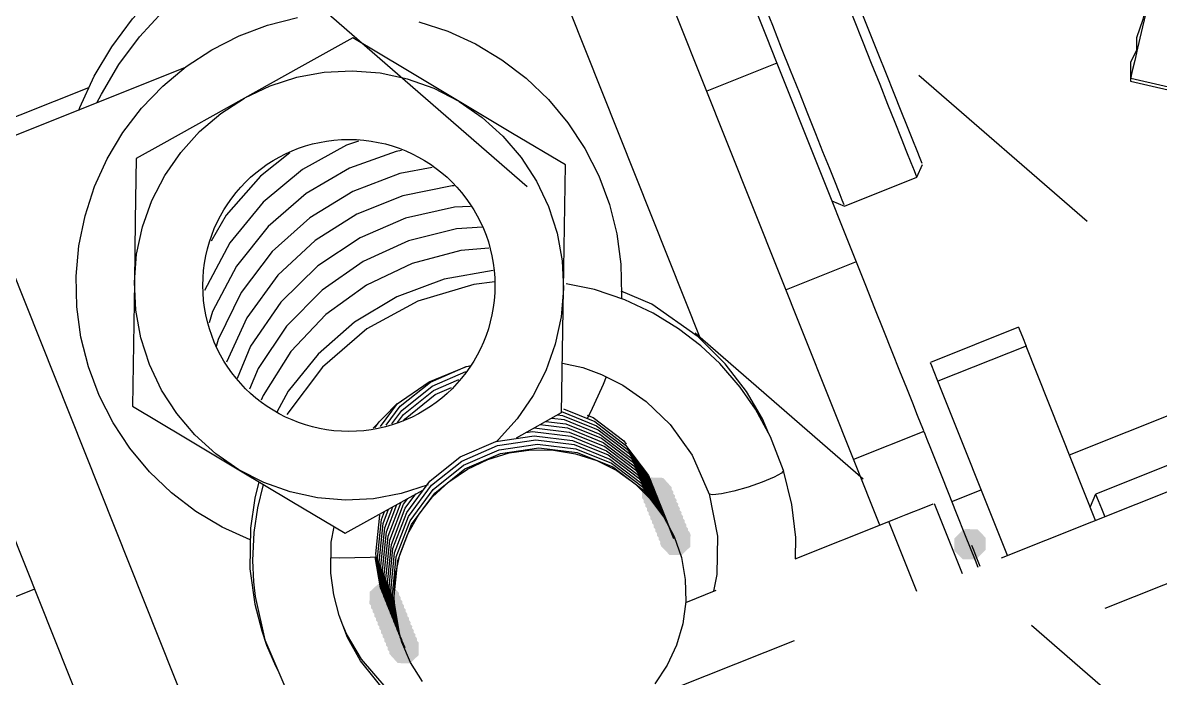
# Model space of a CAD drawing. Extents: x 3 to 592, y 5 to 207.
# Drawn here: x 101.46 to 107.94, y 55.37 to 59.11 of the extents above; entities that cross this region are included whole.
import ezdxf

# ---------------------------------------------------------------- set-up
doc = ezdxf.new("R2010")
doc.units = 0
doc.layers.get('0').update_dxf_attribs({"linetype": 'CONTINUOUS'})

msp = doc.modelspace()

# ---------------------------------------------------------------- hatches: boundary and pattern name
h = msp.add_hatch(color=7)
h.dxf.hatch_style = 2
h.paths.add_polyline_path([(105.157998, 56.45818), (105.155563, 56.389414), (105.105354, 56.342363), (105.036588, 56.344798), (104.989537, 56.395007), (104.990913, 56.466596), (105.041123, 56.513647), (105.109889, 56.511212)])
h = msp.add_hatch(color=7)
h.dxf.hatch_style = 2
h.paths.add_polyline_path([(105.157998, 56.45818), (105.155563, 56.389414), (105.105354, 56.342363), (105.036588, 56.344798), (104.989537, 56.395007), (104.990913, 56.466596), (105.041123, 56.513647), (105.109889, 56.511212)])
h = msp.add_hatch(color=7)
h.dxf.hatch_style = 2
h.paths.add_polyline_path([(105.167453, 56.434509), (105.165018, 56.365743), (105.114808, 56.318692), (105.046042, 56.321127), (104.998991, 56.371336), (105.000368, 56.442925), (105.050577, 56.489975), (105.119344, 56.487541)])
h = msp.add_hatch(color=7)
h.dxf.hatch_style = 2
h.paths.add_polyline_path([(105.167453, 56.434509), (105.165018, 56.365743), (105.114808, 56.318692), (105.046042, 56.321127), (104.998991, 56.371336), (105.000368, 56.442925), (105.050577, 56.489975), (105.119344, 56.487541)])
h = msp.add_hatch(color=7)
h.dxf.hatch_style = 2
h.paths.add_polyline_path([(105.176907, 56.410802), (105.174472, 56.342036), (105.124263, 56.294985), (105.055496, 56.29742), (105.008446, 56.347629), (105.009822, 56.419218), (105.060032, 56.466269), (105.128798, 56.463834)])
h = msp.add_hatch(color=7)
h.dxf.hatch_style = 2
h.paths.add_polyline_path([(105.176907, 56.410802), (105.174472, 56.342036), (105.124263, 56.294985), (105.055496, 56.29742), (105.008446, 56.347629), (105.009822, 56.419218), (105.060032, 56.466269), (105.128798, 56.463834)])
h = msp.add_hatch(color=7)
h.dxf.hatch_style = 2
h.paths.add_polyline_path([(105.186326, 56.387096), (105.183891, 56.318329), (105.133682, 56.271279), (105.064916, 56.273713), (105.017865, 56.323923), (105.019241, 56.395511), (105.069451, 56.442562), (105.138217, 56.440127)])
h = msp.add_hatch(color=7)
h.dxf.hatch_style = 2
h.paths.add_polyline_path([(105.186326, 56.387096), (105.183891, 56.318329), (105.133682, 56.271279), (105.064916, 56.273713), (105.017865, 56.323923), (105.019241, 56.395511), (105.069451, 56.442562), (105.138217, 56.440127)])
h = msp.add_hatch(color=7)
h.dxf.hatch_style = 2
h.paths.add_polyline_path([(105.195781, 56.363389), (105.193346, 56.294623), (105.143136, 56.247572), (105.07437, 56.250007), (105.027319, 56.300216), (105.028696, 56.371805), (105.078905, 56.418855), (105.147672, 56.416421)])
h = msp.add_hatch(color=7)
h.dxf.hatch_style = 2
h.paths.add_polyline_path([(105.195781, 56.363389), (105.193346, 56.294623), (105.143136, 56.247572), (105.07437, 56.250007), (105.027319, 56.300216), (105.028696, 56.371805), (105.078905, 56.418855), (105.147672, 56.416421)])
h = msp.add_hatch(color=7)
h.dxf.hatch_style = 2
h.paths.add_polyline_path([(105.205235, 56.339682), (105.2028, 56.270916), (105.152591, 56.223865), (105.083825, 56.2263), (105.036774, 56.276509), (105.03815, 56.348098), (105.08836, 56.395149), (105.157126, 56.392714)])
h = msp.add_hatch(color=7)
h.dxf.hatch_style = 2
h.paths.add_polyline_path([(105.205235, 56.339682), (105.2028, 56.270916), (105.152591, 56.223865), (105.083825, 56.2263), (105.036774, 56.276509), (105.03815, 56.348098), (105.08836, 56.395149), (105.157126, 56.392714)])
h = msp.add_hatch(color=7)
h.dxf.hatch_style = 2
h.paths.add_polyline_path([(105.21469, 56.316011), (105.212255, 56.247245), (105.162045, 56.200194), (105.093279, 56.202629), (105.046228, 56.252838), (105.047605, 56.324427), (105.097814, 56.371477), (105.16658, 56.369042)])
h = msp.add_hatch(color=7)
h.dxf.hatch_style = 2
h.paths.add_polyline_path([(105.21469, 56.316011), (105.212255, 56.247245), (105.162045, 56.200194), (105.093279, 56.202629), (105.046228, 56.252838), (105.047605, 56.324427), (105.097814, 56.371477), (105.16658, 56.369042)])
h = msp.add_hatch(color=7)
h.dxf.hatch_style = 2
h.paths.add_polyline_path([(105.224144, 56.292304), (105.221709, 56.223538), (105.1715, 56.176487), (105.102733, 56.178922), (105.055683, 56.229131), (105.057059, 56.30072), (105.107269, 56.347771), (105.176035, 56.345336)])
h = msp.add_hatch(color=7)
h.dxf.hatch_style = 2
h.paths.add_polyline_path([(105.224144, 56.292304), (105.221709, 56.223538), (105.1715, 56.176487), (105.102733, 56.178922), (105.055683, 56.229131), (105.057059, 56.30072), (105.107269, 56.347771), (105.176035, 56.345336)])
h = msp.add_hatch(color=7)
h.dxf.hatch_style = 2
h.paths.add_polyline_path([(105.233563, 56.268598), (105.231128, 56.199831), (105.180919, 56.15278), (105.112153, 56.155215), (105.065102, 56.205425), (105.066478, 56.277013), (105.116688, 56.324064), (105.185454, 56.321629)])
h = msp.add_hatch(color=7)
h.dxf.hatch_style = 2
h.paths.add_polyline_path([(105.233563, 56.268598), (105.231128, 56.199831), (105.180919, 56.15278), (105.112153, 56.155215), (105.065102, 56.205425), (105.066478, 56.277013), (105.116688, 56.324064), (105.185454, 56.321629)])
h = msp.add_hatch(color=7)
h.dxf.hatch_style = 2
h.paths.add_polyline_path([(105.243018, 56.244891), (105.240583, 56.176125), (105.190373, 56.129074), (105.121607, 56.131509), (105.074556, 56.181718), (105.075933, 56.253307), (105.126142, 56.300357), (105.194909, 56.297922)])
h = msp.add_hatch(color=7)
h.dxf.hatch_style = 2
h.paths.add_polyline_path([(105.243018, 56.244891), (105.240583, 56.176125), (105.190373, 56.129074), (105.121607, 56.131509), (105.074556, 56.181718), (105.075933, 56.253307), (105.126142, 56.300357), (105.194909, 56.297922)])
h = msp.add_hatch(color=7)
h.dxf.hatch_style = 2
h.paths.add_polyline_path([(105.252472, 56.221184), (105.250037, 56.152418), (105.199828, 56.105367), (105.131061, 56.107802), (105.084011, 56.158011), (105.085387, 56.2296), (105.135597, 56.276651), (105.204363, 56.274216)])
h = msp.add_hatch(color=7)
h.dxf.hatch_style = 2
h.paths.add_polyline_path([(105.252472, 56.221184), (105.250037, 56.152418), (105.199828, 56.105367), (105.131061, 56.107802), (105.084011, 56.158011), (105.085387, 56.2296), (105.135597, 56.276651), (105.204363, 56.274216)])
h = msp.add_hatch(color=7)
h.dxf.hatch_style = 2
h.paths.add_polyline_path([(105.266085, 56.187024), (105.264565, 56.118231), (105.214986, 56.070517), (105.146193, 56.072037), (105.098479, 56.121616), (105.092834, 56.13608), (105.094355, 56.204873), (105.143934, 56.252587), (105.212727, 56.251067), (105.260441, 56.201488)])
h = msp.add_hatch(color=7)
h.dxf.hatch_style = 2
h.paths.add_polyline_path([(105.266085, 56.187024), (105.264565, 56.118231), (105.214986, 56.070517), (105.146193, 56.072037), (105.098479, 56.121616), (105.092834, 56.13608), (105.094355, 56.204873), (105.143934, 56.252587), (105.212727, 56.251067), (105.260441, 56.201488)])
h = msp.add_hatch(color=7)
h.dxf.hatch_style = 2
h.paths.add_polyline_path([(106.831975, 56.219026), (106.900782, 56.218406), (106.949141, 56.169456), (106.948521, 56.100649), (106.899571, 56.05229), (106.886518, 56.046998), (106.817711, 56.047618), (106.769352, 56.096569), (106.769972, 56.165375), (106.818922, 56.213734)])
h = msp.add_hatch(color=7)
h.dxf.hatch_style = 2
h.paths.add_polyline_path([(106.831975, 56.219026), (106.900782, 56.218406), (106.949141, 56.169456), (106.948521, 56.100649), (106.899571, 56.05229), (106.886518, 56.046998), (106.817711, 56.047618), (106.769352, 56.096569), (106.769972, 56.165375), (106.818922, 56.213734)])
h = msp.add_hatch(color=7)
h.dxf.hatch_style = 2
h.paths.add_polyline_path([(103.43541, 55.792851), (103.437844, 55.861617), (103.488054, 55.908668), (103.55682, 55.906233), (103.603871, 55.856024), (103.602494, 55.784435), (103.552285, 55.737385), (103.483519, 55.739819)])
h = msp.add_hatch(color=7)
h.dxf.hatch_style = 2
h.paths.add_polyline_path([(103.43541, 55.792851), (103.437844, 55.861617), (103.488054, 55.908668), (103.55682, 55.906233), (103.603871, 55.856024), (103.602494, 55.784435), (103.552285, 55.737385), (103.483519, 55.739819)])
h = msp.add_hatch(color=7)
h.dxf.hatch_style = 2
h.paths.add_polyline_path([(103.444829, 55.769144), (103.447264, 55.837911), (103.497473, 55.884961), (103.566239, 55.882527), (103.61329, 55.832317), (103.611914, 55.760729), (103.561704, 55.713678), (103.492938, 55.716113)])
h = msp.add_hatch(color=7)
h.dxf.hatch_style = 2
h.paths.add_polyline_path([(103.444829, 55.769144), (103.447264, 55.837911), (103.497473, 55.884961), (103.566239, 55.882527), (103.61329, 55.832317), (103.611914, 55.760729), (103.561704, 55.713678), (103.492938, 55.716113)])
h = msp.add_hatch(color=7)
h.dxf.hatch_style = 2
h.paths.add_polyline_path([(103.454283, 55.745438), (103.456718, 55.814204), (103.506927, 55.861255), (103.575694, 55.85882), (103.622745, 55.808611), (103.621368, 55.737022), (103.571159, 55.689971), (103.502392, 55.692406)])
h = msp.add_hatch(color=7)
h.dxf.hatch_style = 2
h.paths.add_polyline_path([(103.454283, 55.745438), (103.456718, 55.814204), (103.506927, 55.861255), (103.575694, 55.85882), (103.622745, 55.808611), (103.621368, 55.737022), (103.571159, 55.689971), (103.502392, 55.692406)])
h = msp.add_hatch(color=7)
h.dxf.hatch_style = 2
h.paths.add_polyline_path([(103.463738, 55.721731), (103.466173, 55.790497), (103.516382, 55.837548), (103.585148, 55.835113), (103.632199, 55.784904), (103.630822, 55.713315), (103.580613, 55.666265), (103.511847, 55.668699)])
h = msp.add_hatch(color=7)
h.dxf.hatch_style = 2
h.paths.add_polyline_path([(103.463738, 55.721731), (103.466173, 55.790497), (103.516382, 55.837548), (103.585148, 55.835113), (103.632199, 55.784904), (103.630822, 55.713315), (103.580613, 55.666265), (103.511847, 55.668699)])
h = msp.add_hatch(color=7)
h.dxf.hatch_style = 2
h.paths.add_polyline_path([(103.473157, 55.69806), (103.475592, 55.766826), (103.525801, 55.813877), (103.594567, 55.811442), (103.641618, 55.761233), (103.640242, 55.689644), (103.590032, 55.642593), (103.521266, 55.645028)])
h = msp.add_hatch(color=7)
h.dxf.hatch_style = 2
h.paths.add_polyline_path([(103.473157, 55.69806), (103.475592, 55.766826), (103.525801, 55.813877), (103.594567, 55.811442), (103.641618, 55.761233), (103.640242, 55.689644), (103.590032, 55.642593), (103.521266, 55.645028)])
h = msp.add_hatch(color=7)
h.dxf.hatch_style = 2
h.paths.add_polyline_path([(103.482611, 55.674353), (103.485046, 55.743119), (103.535255, 55.79017), (103.604022, 55.787735), (103.651073, 55.737526), (103.649696, 55.665937), (103.599487, 55.618887), (103.53072, 55.621321)])
h = msp.add_hatch(color=7)
h.dxf.hatch_style = 2
h.paths.add_polyline_path([(103.482611, 55.674353), (103.485046, 55.743119), (103.535255, 55.79017), (103.604022, 55.787735), (103.651073, 55.737526), (103.649696, 55.665937), (103.599487, 55.618887), (103.53072, 55.621321)])
h = msp.add_hatch(color=7)
h.dxf.hatch_style = 2
h.paths.add_polyline_path([(103.492066, 55.650646), (103.494501, 55.719413), (103.54471, 55.766463), (103.613476, 55.764029), (103.660527, 55.713819), (103.659151, 55.642231), (103.608941, 55.59518), (103.540175, 55.597615)])
h = msp.add_hatch(color=7)
h.dxf.hatch_style = 2
h.paths.add_polyline_path([(103.492066, 55.650646), (103.494501, 55.719413), (103.54471, 55.766463), (103.613476, 55.764029), (103.660527, 55.713819), (103.659151, 55.642231), (103.608941, 55.59518), (103.540175, 55.597615)])
h = msp.add_hatch(color=7)
h.dxf.hatch_style = 2
h.paths.add_polyline_path([(103.501485, 55.62694), (103.50392, 55.695706), (103.554129, 55.742757), (103.622895, 55.740322), (103.669946, 55.690113), (103.66857, 55.618524), (103.61836, 55.571473), (103.549594, 55.573908)])
h = msp.add_hatch(color=7)
h.dxf.hatch_style = 2
h.paths.add_polyline_path([(103.501485, 55.62694), (103.50392, 55.695706), (103.554129, 55.742757), (103.622895, 55.740322), (103.669946, 55.690113), (103.66857, 55.618524), (103.61836, 55.571473), (103.549594, 55.573908)])
h = msp.add_hatch(color=7)
h.dxf.hatch_style = 2
h.paths.add_polyline_path([(103.510939, 55.603233), (103.513374, 55.671999), (103.563584, 55.71905), (103.63235, 55.716615), (103.679401, 55.666406), (103.678024, 55.594817), (103.627815, 55.547767), (103.559048, 55.550201)])
h = msp.add_hatch(color=7)
h.dxf.hatch_style = 2
h.paths.add_polyline_path([(103.510939, 55.603233), (103.513374, 55.671999), (103.563584, 55.71905), (103.63235, 55.716615), (103.679401, 55.666406), (103.678024, 55.594817), (103.627815, 55.547767), (103.559048, 55.550201)])
h = msp.add_hatch(color=7)
h.dxf.hatch_style = 2
h.paths.add_polyline_path([(103.520394, 55.579526), (103.522829, 55.648293), (103.573038, 55.695343), (103.641804, 55.692909), (103.688855, 55.642699), (103.687479, 55.571111), (103.637269, 55.52406), (103.568503, 55.526495)])
h = msp.add_hatch(color=7)
h.dxf.hatch_style = 2
h.paths.add_polyline_path([(103.520394, 55.579526), (103.522829, 55.648293), (103.573038, 55.695343), (103.641804, 55.692909), (103.688855, 55.642699), (103.687479, 55.571111), (103.637269, 55.52406), (103.568503, 55.526495)])
h = msp.add_hatch(color=7)
h.dxf.hatch_style = 2
h.paths.add_polyline_path([(103.529848, 55.55582), (103.532283, 55.624586), (103.582492, 55.671637), (103.651259, 55.669202), (103.69831, 55.618993), (103.696933, 55.547404), (103.646724, 55.500353), (103.577957, 55.502788)])
h = msp.add_hatch(color=7)
h.dxf.hatch_style = 2
h.paths.add_polyline_path([(103.529848, 55.55582), (103.532283, 55.624586), (103.582492, 55.671637), (103.651259, 55.669202), (103.69831, 55.618993), (103.696933, 55.547404), (103.646724, 55.500353), (103.577957, 55.502788)])
h = msp.add_hatch(color=7)
h.dxf.hatch_style = 2
h.paths.add_polyline_path([(103.539303, 55.532148), (103.541738, 55.600915), (103.591947, 55.647965), (103.660713, 55.645531), (103.707764, 55.595321), (103.706387, 55.523733), (103.656178, 55.476682), (103.587412, 55.479117)])
h = msp.add_hatch(color=7)
h.dxf.hatch_style = 2
h.paths.add_polyline_path([(103.539303, 55.532148), (103.541738, 55.600915), (103.591947, 55.647965), (103.660713, 55.645531), (103.707764, 55.595321), (103.706387, 55.523733), (103.656178, 55.476682), (103.587412, 55.479117)])
h = msp.add_hatch(color=7)
h.dxf.hatch_style = 2
h.paths.add_polyline_path([(103.548722, 55.508442), (103.551157, 55.577208), (103.601366, 55.624259), (103.670132, 55.621824), (103.717183, 55.571615), (103.715807, 55.500026), (103.665597, 55.452975), (103.596831, 55.45541)])
h = msp.add_hatch(color=7)
h.dxf.hatch_style = 2
h.paths.add_polyline_path([(103.548722, 55.508442), (103.551157, 55.577208), (103.601366, 55.624259), (103.670132, 55.621824), (103.717183, 55.571615), (103.715807, 55.500026), (103.665597, 55.452975), (103.596831, 55.45541)])

# ---------------------------------------------------------------- linework, layer by layer
at = {"color": 7}
for points in [[(108.248591, 60.847887), (108.20273, 60.649273), (108.157574, 60.452776), (108.113124, 60.259454), (108.070086, 60.072129), (108.028458, 59.891859), (107.988947, 59.720409), (107.951905, 59.559543), (107.917686, 59.410671), (107.886641, 59.275557), (107.858772, 59.154907), (107.834783, 59.049779), (107.814322, 58.961937), (107.798094, 58.891382), (107.786099, 58.839171), (107.778338, 58.805657), (107.775163, 58.791193)], [(108.248591, 60.847887), (108.20273, 60.649273), (108.157574, 60.452776), (108.113124, 60.259454), (108.070086, 60.072129), (108.028458, 59.891859), (107.988947, 59.720409), (107.951905, 59.559543), (107.917686, 59.410671), (107.886641, 59.275557), (107.858772, 59.154907), (107.834783, 59.049779), (107.814322, 58.961937), (107.798094, 58.891382), (107.786099, 58.839171), (107.778338, 58.805657), (107.775163, 58.791193)], [(108.248591, 60.847887), (108.20273, 60.649273), (108.157574, 60.452776), (108.113124, 60.259454), (108.070086, 60.072129), (108.028458, 59.891859), (107.988947, 59.720409), (107.951905, 59.559543), (107.917686, 59.410671), (107.886641, 59.275557), (107.858772, 59.154907), (107.834783, 59.049779), (107.814322, 58.961937), (107.798094, 58.891382), (107.786099, 58.839171), (107.778338, 58.805657), (107.775163, 58.791193)], [(108.248591, 60.847887), (108.20273, 60.649273), (108.157574, 60.452776), (108.113124, 60.259454), (108.070086, 60.072129), (108.028458, 59.891859), (107.988947, 59.720409), (107.951905, 59.559543), (107.917686, 59.410671), (107.886641, 59.275557), (107.858772, 59.154907), (107.834783, 59.049779), (107.814322, 58.961937), (107.798094, 58.891382), (107.786099, 58.839171), (107.778338, 58.805657), (107.775163, 58.791193)], [(101.290579, 60.818536), (104.333984, 58.171792)], [(101.290579, 60.818536), (104.333984, 58.171792)], [(108.232222, 60.818889), (108.196944, 60.6425), (108.126389, 60.430833), (108.091111, 60.254444), (108.055833, 60.042778), (108.020556, 59.866389), (107.985278, 59.69), (107.95, 59.548889), (107.914722, 59.407778), (107.879444, 59.266667), (107.844167, 59.125556), (107.808889, 59.019722), (107.808889, 58.949167), (107.773611, 58.878611), (107.773611, 58.808056), (107.773611, 58.772778)], [(105.222993, 60.220437), (105.231106, 60.200328), (105.24557, 60.163992), (105.26709, 60.110017), (105.295312, 60.039109), (105.329884, 59.952326), (105.370101, 59.851078), (105.415962, 59.736426), (105.466056, 59.610484), (105.520031, 59.475017), (105.577181, 59.331437), (105.636448, 59.182564), (105.697479, 59.030164), (105.758509, 58.876353)], [(105.222993, 60.220437), (105.231106, 60.200328), (105.24557, 60.163992), (105.26709, 60.110017), (105.295312, 60.039109), (105.329884, 59.952326), (105.370101, 59.851078), (105.415962, 59.736426), (105.466056, 59.610484), (105.520031, 59.475017), (105.577181, 59.331437), (105.636448, 59.182564), (105.697479, 59.030164), (105.758509, 58.876353)], [(106.556387, 58.225126), (106.541923, 58.261814), (106.523931, 58.306617), (106.499237, 58.368353), (106.468545, 58.445612), (106.432209, 58.536981), (106.390934, 58.639992), (106.346131, 58.753234), (106.297801, 58.873884), (106.247706, 58.999826), (106.196553, 59.128237), (106.145401, 59.256648), (106.094953, 59.382589), (106.046976, 59.503592), (106.00182, 59.616481), (105.960898, 59.719845), (105.924562, 59.810862), (105.89387, 59.88812), (105.869176, 59.949856), (105.851184, 59.995012), (105.840248, 60.022176)], [(106.556387, 58.225126), (106.541923, 58.261814), (106.523931, 58.306617), (106.499237, 58.368353), (106.468545, 58.445612), (106.432209, 58.536981), (106.390934, 58.639992), (106.346131, 58.753234), (106.297801, 58.873884), (106.247706, 58.999826), (106.196553, 59.128237), (106.145401, 59.256648), (106.094953, 59.382589), (106.046976, 59.503592), (106.00182, 59.616481), (105.960898, 59.719845), (105.924562, 59.810862), (105.89387, 59.88812), (105.869176, 59.949856), (105.851184, 59.995012), (105.840248, 60.022176)], [(105.908722, 60.000374), (105.916836, 59.979913), (105.930947, 59.944282), (105.952114, 59.891366), (105.97963, 59.822927), (106.012439, 59.740024), (106.050539, 59.644421), (106.092872, 59.538235), (106.13838, 59.423935), (106.186358, 59.303638), (106.235747, 59.179813), (106.285136, 59.055635), (106.333819, 58.933574), (106.380739, 58.815746), (106.424836, 58.705327), (106.465053, 58.604079), (106.500683, 58.514474), (106.531022, 58.438627), (106.555364, 58.377949), (106.573003, 58.333499), (106.583939, 58.306335)], [(105.908722, 60.000374), (105.916836, 59.979913), (105.930947, 59.944282), (105.952114, 59.891366), (105.97963, 59.822927), (106.012439, 59.740024), (106.050539, 59.644421), (106.092872, 59.538235), (106.13838, 59.423935), (106.186358, 59.303638), (106.235747, 59.179813), (106.285136, 59.055635), (106.333819, 58.933574), (106.380739, 58.815746), (106.424836, 58.705327), (106.465053, 58.604079), (106.500683, 58.514474), (106.531022, 58.438627), (106.555364, 58.377949), (106.573003, 58.333499), (106.583939, 58.306335)], [(106.344932, 56.242056), (104.905246, 59.8545)], [(106.344932, 56.242056), (104.905246, 59.8545)], [(105.423688, 59.866883), (105.438152, 59.830194), (105.456143, 59.785391), (105.480838, 59.723655), (105.511529, 59.646397), (105.547866, 59.555027), (105.589141, 59.452016), (105.633943, 59.338774), (105.682274, 59.218124), (105.732368, 59.092183), (105.783521, 58.963772), (105.834674, 58.835361), (105.885121, 58.709419), (105.933099, 58.588416), (105.978254, 58.475527), (106.019177, 58.372163), (106.055513, 58.281147), (106.086204, 58.203888), (106.110899, 58.142152), (106.128891, 58.096997), (106.139827, 58.069833)], [(105.423688, 59.866883), (105.438152, 59.830194), (105.456143, 59.785391), (105.480838, 59.723655), (105.511529, 59.646397), (105.547866, 59.555027), (105.589141, 59.452016), (105.633943, 59.338774), (105.682274, 59.218124), (105.732368, 59.092183), (105.783521, 58.963772), (105.834674, 58.835361), (105.885121, 58.709419), (105.933099, 58.588416), (105.978254, 58.475527), (106.019177, 58.372163), (106.055513, 58.281147), (106.086204, 58.203888), (106.110899, 58.142152), (106.128891, 58.096997), (106.139827, 58.069833)], [(101.778506, 58.60863), (101.78415, 58.623094), (101.867053, 58.800894), (101.967594, 58.969522), (102.084717, 59.127566), (102.217008, 59.272911), (102.363411, 59.404144), (102.522514, 59.520208), (102.692553, 59.619691), (102.871411, 59.701889)], [(101.778506, 58.60863), (101.78415, 58.623094), (101.867053, 58.800894), (101.967594, 58.969522), (102.084717, 59.127566), (102.217008, 59.272911), (102.363411, 59.404144), (102.522514, 59.520208), (102.692553, 59.619691), (102.871411, 59.701889)], [(101.882399, 58.650011), (101.907446, 58.6994), (102.007988, 58.868028), (102.12511, 59.025719), (102.257401, 59.171064), (102.404157, 59.30265), (102.562907, 59.418714), (102.732946, 59.518197), (102.912157, 59.600042)], [(101.882399, 58.650011), (101.907446, 58.6994), (102.007988, 58.868028), (102.12511, 59.025719), (102.257401, 59.171064), (102.404157, 59.30265), (102.562907, 59.418714), (102.732946, 59.518197), (102.912157, 59.600042)], [(105.324945, 57.300848), (104.389026, 59.648937)], [(105.324945, 57.300848), (104.389026, 59.648937)], [(101.779917, 57.834777), (101.814842, 58.005521), (101.869169, 58.17168), (101.941136, 58.33043), (102.030742, 58.480007), (102.136575, 58.618649), (102.257225, 58.744591), (102.391281, 58.856421), (102.536978, 58.952377), (102.6922, 59.031399), (102.855536, 59.092782), (103.024869, 59.135116)], [(101.779917, 57.834777), (101.814842, 58.005521), (101.869169, 58.17168), (101.941136, 58.33043), (102.030742, 58.480007), (102.136575, 58.618649), (102.257225, 58.744591), (102.391281, 58.856421), (102.536978, 58.952377), (102.6922, 59.031399), (102.855536, 59.092782), (103.024869, 59.135116)], [(103.716667, 59.11148), (103.882472, 59.057505), (104.041222, 58.985185), (104.191153, 58.89558), (104.329794, 58.790099), (104.455736, 58.669449), (104.567567, 58.535394), (104.663522, 58.389696), (104.742544, 58.234121), (104.803928, 58.070785), (104.846261, 57.901805), (104.869544, 57.728944), (104.873425, 57.554319), (104.872719, 57.535621)], [(103.716667, 59.11148), (103.882472, 59.057505), (104.041222, 58.985185), (104.191153, 58.89558), (104.329794, 58.790099), (104.455736, 58.669449), (104.567567, 58.535394), (104.663522, 58.389696), (104.742544, 58.234121), (104.803928, 58.070785), (104.846261, 57.901805), (104.869544, 57.728944), (104.873425, 57.554319), (104.872719, 57.535621)], [(103.340323, 59.020075), (103.033407, 58.848978), (102.723315, 58.676469)], [(103.340323, 59.020075), (103.033407, 58.848978), (102.723315, 58.676469)], [(103.946501, 58.657666), (103.643465, 58.838994), (103.340429, 59.019969)], [(103.946501, 58.657666), (103.643465, 58.838994), (103.340429, 59.019969)], [(105.75865, 58.876353), (105.3586, 58.716898)], [(105.75865, 58.876353), (105.3586, 58.716898)], [(105.75865, 58.876353), (106.210559, 57.742526)], [(105.75865, 58.876353), (106.210559, 57.742526)], [(102.380803, 58.848625), (101.137967, 58.353325)], [(102.380803, 58.848625), (101.137967, 58.353325)], [(103.946501, 58.657666), (103.803979, 58.730691), (103.653343, 58.784314), (103.497062, 58.817827), (103.337607, 58.83088), (103.177799, 58.822766), (103.020107, 58.793839), (102.86806, 58.744802), (102.723421, 58.676364)], [(103.946501, 58.657666), (103.803979, 58.730691), (103.653343, 58.784314), (103.497062, 58.817827), (103.337607, 58.83088), (103.177799, 58.822766), (103.020107, 58.793839), (102.86806, 58.744802), (102.723421, 58.676364)], [(107.526662, 57.972211), (106.568361, 58.805613)], [(107.526662, 57.972211), (106.568361, 58.805613)], [(107.773611, 58.772778), (127.070556, 54.327778)], [(107.775022, 58.790593), (108.156625, 58.702749)], [(107.775022, 58.790593), (108.156625, 58.702749)], [(107.775022, 58.790593), (108.156625, 58.702749)], [(107.775022, 58.790593), (108.156625, 58.702749)], [(101.834033, 58.735419), (101.049102, 58.422505)], [(101.834033, 58.735419), (101.049102, 58.422505)], [(102.095723, 57.626356), (102.108776, 57.785811), (102.14229, 57.942445), (102.195912, 58.093081), (102.268937, 58.235603), (102.359954, 58.367189), (102.467198, 58.485722), (102.588907, 58.589439), (102.723315, 58.676223)], [(102.095723, 57.626356), (102.108776, 57.785811), (102.14229, 57.942445), (102.195912, 58.093081), (102.268937, 58.235603), (102.359954, 58.367189), (102.467198, 58.485722), (102.588907, 58.589439), (102.723315, 58.676223)], [(102.723386, 58.676293), (102.24643, 58.410651), (102.106377, 58.332687)], [(102.723386, 58.676293), (102.24643, 58.410651), (102.106377, 58.332687)], [(103.946501, 58.657666), (104.078088, 58.56665), (104.196974, 58.459405), (104.30069, 58.337697), (104.387474, 58.203289), (104.455913, 58.05865), (104.504949, 57.90625), (104.533876, 57.748911), (104.54199, 57.589102)], [(103.946501, 58.657666), (104.078088, 58.56665), (104.196974, 58.459405), (104.30069, 58.337697), (104.387474, 58.203289), (104.455913, 58.05865), (104.504949, 57.90625), (104.533876, 57.748911), (104.54199, 57.589102)], [(104.552679, 58.295258), (104.251054, 58.475527), (103.946607, 58.657561)], [(104.552679, 58.295258), (104.251054, 58.475527), (103.946607, 58.657561)], [(103.373767, 58.431818), (103.304622, 58.408535), (103.054856, 58.270246), (102.829431, 58.082921), (102.639283, 57.850793), (102.496056, 57.580212)], [(103.373767, 58.431818), (103.304622, 58.408535), (103.054856, 58.270246), (102.829431, 58.082921), (102.639283, 57.850793), (102.496056, 57.580212)], [(103.618312, 58.377349), (103.587268, 58.372058), (103.321626, 58.276455), (103.075387, 58.132874), (102.857723, 57.945196), (102.677454, 57.71836), (102.541987, 57.459069), (102.522937, 57.395216)], [(103.618312, 58.377349), (103.587268, 58.372058), (103.321626, 58.276455), (103.075387, 58.132874), (102.857723, 57.945196), (102.677454, 57.71836), (102.541987, 57.459069), (102.522937, 57.395216)], [(102.981443, 58.364155), (102.813873, 58.232216), (102.619845, 58.009261), (102.534473, 57.860389)], [(102.981443, 58.364155), (102.813873, 58.232216), (102.619845, 58.009261), (102.534473, 57.860389)], [(107.038454, 56.05495), (112.937314, 58.405685)], [(107.038454, 56.05495), (112.937314, 58.405685)], [(102.577512, 54.740704), (101.137826, 58.353149)], [(102.577512, 54.740704), (101.137826, 58.353149)], [(102.106448, 58.332546), (102.101156, 57.98118), (102.095864, 57.626285)], [(102.106448, 58.332546), (102.101156, 57.98118), (102.095864, 57.626285)], [(104.541955, 57.589102), (104.547247, 57.942233), (104.552538, 58.295364)], [(104.541955, 57.589102), (104.547247, 57.942233), (104.552538, 58.295364)], [(106.556387, 58.225126), (106.587431, 58.297445)], [(106.556387, 58.225126), (106.587431, 58.297445)], [(103.793996, 58.280512), (103.60914, 58.246998), (103.340323, 58.144339), (103.095496, 57.994762), (102.882065, 57.802145), (102.704618, 57.568606), (102.573032, 57.299437), (102.561743, 57.260984)], [(103.793996, 58.280512), (103.60914, 58.246998), (103.340323, 58.144339), (103.095496, 57.994762), (102.882065, 57.802145), (102.704618, 57.568606), (102.573032, 57.299437), (102.561743, 57.260984)], [(103.919479, 58.176936), (103.906779, 58.176583), (103.62632, 58.119433), (103.364559, 58.014306), (103.126787, 57.864022), (102.913356, 57.666114), (102.735909, 57.42305), (102.620198, 57.171167)], [(103.919479, 58.176936), (103.906779, 58.176583), (103.62632, 58.119433), (103.364559, 58.014306), (103.126787, 57.864022), (102.913356, 57.666114), (102.735909, 57.42305), (102.620198, 57.171167)], [(106.143531, 58.06059), (106.556281, 58.224984)], [(106.143531, 58.06059), (106.556281, 58.224984)], [(102.061433, 54.53507), (100.621747, 58.147514)], [(102.061433, 54.53507), (100.621747, 58.147514)], [(104.012294, 58.057697), (103.920925, 58.054169), (103.642231, 57.991375), (103.382586, 57.88025), (103.141639, 57.720089), (102.929972, 57.512303), (102.758522, 57.261478), (102.680911, 57.078033)], [(104.012294, 58.057697), (103.920925, 58.054169), (103.642231, 57.991375), (103.382586, 57.88025), (103.141639, 57.720089), (102.929972, 57.512303), (102.758522, 57.261478), (102.680911, 57.078033)], [(106.071352, 58.091634), (106.143672, 58.06059)], [(106.071352, 58.091634), (106.143672, 58.06059)], [(104.079992, 57.93994), (103.932179, 57.930415), (103.659129, 57.862682), (103.400543, 57.745559), (103.165592, 57.582223), (102.963098, 57.376554), (102.801173, 57.134548), (102.752137, 57.017426)], [(104.079992, 57.93994), (103.932179, 57.930415), (103.659129, 57.862682), (103.400543, 57.745559), (103.165592, 57.582223), (102.963098, 57.376554), (102.801173, 57.134548), (102.752137, 57.017426)], [(102.755241, 56.157848), (102.596139, 56.230167), (102.446561, 56.319773), (102.307919, 56.425606), (102.181977, 56.546256), (102.070147, 56.679959), (101.974191, 56.825656), (101.894816, 56.981231), (101.833786, 57.144567), (101.7911, 57.313901), (101.767816, 57.486762), (101.764289, 57.661034), (101.779811, 57.834601)], [(102.755241, 56.157848), (102.596139, 56.230167), (102.446561, 56.319773), (102.307919, 56.425606), (102.181977, 56.546256), (102.070147, 56.679959), (101.974191, 56.825656), (101.894816, 56.981231), (101.833786, 57.144567), (101.7911, 57.313901), (101.767816, 57.486762), (101.764289, 57.661034), (101.779811, 57.834601)], [(104.116646, 57.820736), (103.957191, 57.808389), (103.678849, 57.734306), (103.419204, 57.610481), (103.187429, 57.441853), (102.988463, 57.230892), (102.829713, 56.98042), (102.819482, 56.953609)], [(104.116646, 57.820736), (103.957191, 57.808389), (103.678849, 57.734306), (103.419204, 57.610481), (103.187429, 57.441853), (102.988463, 57.230892), (102.829713, 56.98042), (102.819482, 56.953609)], [(106.210488, 57.742455), (105.810438, 57.582999)], [(106.210488, 57.742455), (105.810438, 57.582999)], [(106.210488, 57.742455), (106.263405, 57.609811), (106.315616, 57.478577), (106.366063, 57.352283), (106.413688, 57.232338), (106.457785, 57.122272), (106.496944, 57.023847), (106.53081, 56.938827), (106.558327, 56.86933), (106.579494, 56.816766), (106.593252, 56.782194)], [(106.210488, 57.742455), (106.263405, 57.609811), (106.315616, 57.478577), (106.366063, 57.352283), (106.413688, 57.232338), (106.457785, 57.122272), (106.496944, 57.023847), (106.53081, 56.938827), (106.558327, 56.86933), (106.579494, 56.816766), (106.593252, 56.782194)], [(104.140917, 57.693489), (103.860812, 57.644453), (103.591289, 57.543559), (103.349989, 57.398567), (103.142556, 57.217239), (102.97287, 57.00522), (102.907959, 56.885276)], [(104.140917, 57.693489), (103.860812, 57.644453), (103.591289, 57.543559), (103.349989, 57.398567), (103.142556, 57.217239), (102.97287, 57.00522), (102.907959, 56.885276)], [(102.095723, 57.626356), (102.090432, 57.273225), (102.08514, 56.920095)], [(102.095723, 57.626356), (102.090432, 57.273225), (102.08514, 56.920095)], [(102.691142, 56.557792), (102.559556, 56.648809), (102.440669, 56.756053), (102.336953, 56.877761), (102.250169, 57.01217), (102.181731, 57.156809), (102.132694, 57.309209), (102.103767, 57.466547), (102.095653, 57.626356)], [(102.691142, 56.557792), (102.559556, 56.648809), (102.440669, 56.756053), (102.336953, 56.877761), (102.250169, 57.01217), (102.181731, 57.156809), (102.132694, 57.309209), (102.103767, 57.466547), (102.095653, 57.626356)], [(104.150548, 57.628155), (104.031662, 57.613338), (103.712045, 57.519499), (103.419945, 57.360749), (103.167356, 57.142733), (102.965215, 56.872858)], [(104.150548, 57.628155), (104.031662, 57.613338), (103.712045, 57.519499), (103.419945, 57.360749), (103.167356, 57.142733), (102.965215, 56.872858)], [(104.541955, 57.589102), (104.528902, 57.429647), (104.495388, 57.273014), (104.441766, 57.122377), (104.368741, 56.980208), (104.277724, 56.848269), (104.17048, 56.729736), (104.15778, 56.717389)], [(104.541955, 57.589102), (104.528902, 57.429647), (104.495388, 57.273014), (104.441766, 57.122377), (104.368741, 56.980208), (104.277724, 56.848269), (104.17048, 56.729736), (104.15778, 56.717389)], [(104.531195, 56.882947), (104.536487, 57.234314), (104.541779, 57.589208)], [(104.531195, 56.882947), (104.536487, 57.234314), (104.541779, 57.589208)], [(105.796327, 56.552924), (105.721185, 56.74554), (105.63546, 56.903232), (105.54903, 57.028468), (105.433319, 57.162876), (105.324663, 57.264829), (105.198369, 57.361843), (105.05373, 57.450743), (104.891099, 57.52659), (104.718238, 57.584446), (104.558077, 57.617607)], [(105.796327, 56.552924), (105.721185, 56.74554), (105.63546, 56.903232), (105.54903, 57.028468), (105.433319, 57.162876), (105.324663, 57.264829), (105.198369, 57.361843), (105.05373, 57.450743), (104.891099, 57.52659), (104.718238, 57.584446), (104.558077, 57.617607)], [(105.712013, 56.762333), (105.675677, 56.848057), (105.58466, 57.00328), (105.463305, 57.161677), (105.310199, 57.31443), (105.044557, 57.500696), (104.871344, 57.575485)], [(105.712013, 56.762333), (105.675677, 56.848057), (105.58466, 57.00328), (105.463305, 57.161677), (105.310199, 57.31443), (105.044557, 57.500696), (104.871344, 57.575485)], [(105.292286, 57.33839), (106.250588, 56.504988)], [(105.292286, 57.33839), (106.250588, 56.504988)], [(107.136459, 57.369816), (106.633398, 57.169438)], [(107.136459, 57.369816), (106.633398, 57.169438)], [(107.136459, 57.369816), (107.143867, 57.350766), (107.157979, 57.315488), (107.179498, 57.262219)], [(107.136459, 57.369816), (107.143867, 57.350766), (107.157979, 57.315488), (107.179498, 57.262219)], [(107.179322, 57.262254), (106.676261, 57.061876)], [(107.179322, 57.262254), (106.676261, 57.061876)], [(107.575209, 56.268867), (107.179392, 57.262289)], [(107.575209, 56.268867), (107.179392, 57.262289)], [(103.456105, 56.793977), (103.587691, 56.930502), (103.77678, 57.058913), (103.988094, 57.146754), (104.015963, 57.152046)], [(103.456105, 56.793977), (103.587691, 56.930502), (103.77678, 57.058913), (103.988094, 57.146754), (104.015963, 57.152046)], [(103.531176, 56.81158), (103.610198, 56.91953), (103.783059, 57.057466), (103.986259, 57.145661), (104.014129, 57.149894)], [(103.531176, 56.81158), (103.610198, 56.91953), (103.783059, 57.057466), (103.986259, 57.145661), (104.014129, 57.149894)], [(104.535499, 57.165663), (104.652269, 57.140616), (104.757749, 57.101105), (104.879457, 57.039016), (105.01316, 56.946236), (105.149333, 56.815355), (105.274921, 56.640377), (105.372288, 56.419186)], [(104.535499, 57.165663), (104.652269, 57.140616), (104.757749, 57.101105), (104.879457, 57.039016), (105.01316, 56.946236), (105.149333, 56.815355), (105.274921, 56.640377), (105.372288, 56.419186)], [(106.676155, 57.061735), (106.654988, 57.115004), (106.640877, 57.150282), (106.633821, 57.167568)], [(106.676155, 57.061735), (106.654988, 57.115004), (106.640877, 57.150282), (106.633821, 57.167568)], [(103.563561, 56.819165), (103.619653, 56.895718), (103.792514, 57.033654), (103.985131, 57.117262)], [(103.563561, 56.819165), (103.619653, 56.895718), (103.792514, 57.033654), (103.985131, 57.117262)], [(103.595981, 56.82675), (103.629142, 56.871905), (103.801651, 57.009841), (103.944526, 57.07193)], [(103.595981, 56.82675), (103.629142, 56.871905), (103.801651, 57.009841), (103.944526, 57.07193)], [(104.784878, 57.087699), (104.76865, 57.043955), (104.696331, 56.885205), (104.676928, 56.848869)], [(104.784878, 57.087699), (104.76865, 57.043955), (104.696331, 56.885205), (104.676928, 56.848869)], [(107.072007, 56.068348), (106.67619, 57.06177)], [(107.072007, 56.068348), (106.67619, 57.06177)], [(103.628366, 56.834334), (103.638597, 56.848446), (103.811105, 56.986029), (103.903886, 57.026598)], [(103.628366, 56.834334), (103.638597, 56.848446), (103.811105, 56.986029), (103.903886, 57.026598)], [(107.42609, 56.643023), (108.41185, 57.035869)], [(107.42609, 56.643023), (108.41185, 57.035869)], [(103.498791, 56.803996), (103.595452, 56.935582)], [(103.498791, 56.803996), (103.595452, 56.935582)], [(102.084964, 56.920165), (102.386589, 56.739896), (102.691036, 56.557862)], [(102.084964, 56.920165), (102.386589, 56.739896), (102.691036, 56.557862)], [(104.273667, 56.739437), (104.531195, 56.883018)], [(104.273667, 56.739437), (104.531195, 56.883018)], [(104.508688, 56.870388), (104.53691, 56.866861), (104.739757, 56.784663), (104.91403, 56.651313), (105.045616, 56.477747), (105.085832, 56.376499)], [(104.508688, 56.870388), (104.53691, 56.866861), (104.739757, 56.784663), (104.91403, 56.651313), (105.045616, 56.477747), (105.085832, 56.376499)], [(104.531266, 56.889156), (104.730232, 56.80837), (104.904505, 56.67502), (105.036091, 56.501453), (105.076307, 56.400206)], [(104.531266, 56.889156), (104.730232, 56.80837), (104.904505, 56.67502), (105.036091, 56.501453), (105.076307, 56.400206)], [(104.541355, 56.904925), (104.720919, 56.8319), (104.895191, 56.69855), (105.026777, 56.524984), (105.066994, 56.423736)], [(104.541355, 56.904925), (104.720919, 56.8319), (104.895191, 56.69855), (105.026777, 56.524984), (105.066994, 56.423736)], [(104.677563, 56.869506), (104.711429, 56.855748), (104.885702, 56.722398), (104.89946, 56.704054)], [(104.677563, 56.869506), (104.711429, 56.855748), (104.885702, 56.722398), (104.89946, 56.704054)], [(103.466406, 56.796411), (103.491806, 56.830983)], [(103.466406, 56.796411), (103.491806, 56.830983)], [(104.40864, 56.814649), (104.565274, 56.795952), (104.768121, 56.713402), (104.942393, 56.580052), (105.073979, 56.406486), (105.114196, 56.305238)], [(104.40864, 56.814649), (104.565274, 56.795952), (104.768121, 56.713402), (104.942393, 56.580052), (105.073979, 56.406486), (105.114196, 56.305238)], [(104.442013, 56.833241), (104.555607, 56.819482), (104.758808, 56.737285), (104.93308, 56.603935), (105.064313, 56.430369), (105.10453, 56.329121)], [(104.442013, 56.833241), (104.555607, 56.819482), (104.758808, 56.737285), (104.93308, 56.603935), (105.064313, 56.430369), (105.10453, 56.329121)], [(104.475315, 56.851832), (104.546224, 56.843366), (104.749071, 56.760816), (104.923343, 56.627466), (105.054929, 56.453899), (105.095146, 56.352652)], [(104.475315, 56.851832), (104.546224, 56.843366), (104.749071, 56.760816), (104.923343, 56.627466), (105.054929, 56.453899), (105.095146, 56.352652)], [(103.611468, 55.61076), (103.583599, 55.671085), (103.547616, 55.888396), (103.569841, 56.108177), (103.649216, 56.314199), (103.780449, 56.492704), (103.952957, 56.630641), (104.156157, 56.719188), (104.374174, 56.750938), (104.593602, 56.724832), (104.796449, 56.642282), (104.970721, 56.508932), (105.102307, 56.335366), (105.142524, 56.234118)], [(103.611468, 55.61076), (103.583599, 55.671085), (103.547616, 55.888396), (103.569841, 56.108177), (103.649216, 56.314199), (103.780449, 56.492704), (103.952957, 56.630641), (104.156157, 56.719188), (104.374174, 56.750938), (104.593602, 56.724832), (104.796449, 56.642282), (104.970721, 56.508932), (105.102307, 56.335366), (105.142524, 56.234118)], [(104.327149, 56.769247), (104.364896, 56.774891), (104.583971, 56.748433), (104.786818, 56.666236), (104.96109, 56.532886), (105.092676, 56.359319), (105.132893, 56.258072)], [(104.327149, 56.769247), (104.364896, 56.774891), (104.583971, 56.748433), (104.786818, 56.666236), (104.96109, 56.532886), (105.092676, 56.359319), (105.132893, 56.258072)], [(104.375338, 56.796093), (104.574657, 56.772104), (104.777505, 56.689907), (104.951777, 56.556557), (105.083363, 56.382991), (105.12358, 56.281743)], [(104.375338, 56.796093), (104.574657, 56.772104), (104.777505, 56.689907), (104.951777, 56.556557), (105.083363, 56.382991), (105.12358, 56.281743)], [(106.595792, 56.775632), (106.195742, 56.616177)], [(106.595792, 56.775632), (106.195742, 56.616177)], [(106.595792, 56.775632), (106.600731, 56.762932), (106.613431, 56.731535), (106.633186, 56.681441), (106.66035, 56.613707), (106.694217, 56.528688), (106.734434, 56.427793), (106.780295, 56.312435), (106.8318, 56.183318), (106.887892, 56.04256), (106.904472, 56.001638)], [(106.595792, 56.775632), (106.600731, 56.762932), (106.613431, 56.731535), (106.633186, 56.681441), (106.66035, 56.613707), (106.694217, 56.528688), (106.734434, 56.427793), (106.780295, 56.312435), (106.8318, 56.183318), (106.887892, 56.04256), (106.904472, 56.001638)], [(103.620887, 55.587053), (103.593018, 55.647378), (103.557035, 55.864689), (103.57926, 56.08447), (103.658635, 56.290492), (103.789868, 56.468998), (103.962376, 56.606934), (104.165576, 56.695481), (104.383593, 56.727231), (104.603021, 56.701126), (104.805868, 56.618576), (104.98014, 56.485226), (105.111726, 56.311659), (105.151943, 56.210412)], [(103.620887, 55.587053), (103.593018, 55.647378), (103.557035, 55.864689), (103.57926, 56.08447), (103.658635, 56.290492), (103.789868, 56.468998), (103.962376, 56.606934), (104.165576, 56.695481), (104.383593, 56.727231), (104.603021, 56.701126), (104.805868, 56.618576), (104.98014, 56.485226), (105.111726, 56.311659), (105.151943, 56.210412)], [(103.630342, 55.563382), (103.602473, 55.623707), (103.566489, 55.841018), (103.588714, 56.060799), (103.668089, 56.266821), (103.799323, 56.445326), (103.971831, 56.583262), (104.175031, 56.67181), (104.393048, 56.70356), (104.612475, 56.677454), (104.815322, 56.594904), (104.989595, 56.461554), (105.121181, 56.287987), (105.161398, 56.18674)], [(103.630342, 55.563382), (103.602473, 55.623707), (103.566489, 55.841018), (103.588714, 56.060799), (103.668089, 56.266821), (103.799323, 56.445326), (103.971831, 56.583262), (104.175031, 56.67181), (104.393048, 56.70356), (104.612475, 56.677454), (104.815322, 56.594904), (104.989595, 56.461554), (105.121181, 56.287987), (105.161398, 56.18674)], [(103.638597, 55.542639), (103.610728, 55.602964), (103.574744, 55.820275), (103.596969, 56.040055), (103.676344, 56.246078), (103.807578, 56.424583), (103.980086, 56.562519), (104.183286, 56.651066), (104.401303, 56.682816), (104.62073, 56.656711), (104.823578, 56.574161), (104.99785, 56.440811), (105.129436, 56.267244), (105.169653, 56.165997)], [(103.638597, 55.542639), (103.610728, 55.602964), (103.574744, 55.820275), (103.596969, 56.040055), (103.676344, 56.246078), (103.807578, 56.424583), (103.980086, 56.562519), (104.183286, 56.651066), (104.401303, 56.682816), (104.62073, 56.656711), (104.823578, 56.574161), (104.99785, 56.440811), (105.129436, 56.267244), (105.169653, 56.165997)], [(103.73808, 55.351151), (103.670347, 55.458395), (103.620252, 55.574459), (103.588502, 55.696873), (103.576155, 55.822815), (103.582858, 55.949109), (103.609316, 56.073287), (103.654472, 56.192173), (103.716914, 56.302592), (103.795936, 56.402429), (103.889069, 56.489212), (103.99455, 56.561179), (104.109908, 56.616212), (104.231969, 56.653254), (104.357911, 56.671245), (104.485616, 56.669834), (104.611205, 56.64902), (104.731855, 56.609862), (104.845097, 56.552359), (104.948108, 56.478276), (105.038419, 56.389729), (105.114266, 56.288129), (105.17318, 56.176298), (105.214102, 56.056706), (105.236328, 55.932176), (105.23915, 55.805529), (105.222569, 55.67994), (105.186939, 55.558231), (105.132611, 55.443226), (105.061703, 55.337392)], [(103.73808, 55.351151), (103.670347, 55.458395), (103.620252, 55.574459), (103.588502, 55.696873), (103.576155, 55.822815), (103.582858, 55.949109), (103.609316, 56.073287), (103.654472, 56.192173), (103.716914, 56.302592), (103.795936, 56.402429), (103.889069, 56.489212), (103.99455, 56.561179), (104.109908, 56.616212), (104.231969, 56.653254), (104.357911, 56.671245), (104.485616, 56.669834), (104.611205, 56.64902), (104.731855, 56.609862), (104.845097, 56.552359), (104.948108, 56.478276), (105.038419, 56.389729), (105.114266, 56.288129), (105.17318, 56.176298), (105.214102, 56.056706), (105.236328, 55.932176), (105.23915, 55.805529), (105.222569, 55.67994), (105.186939, 55.558231), (105.132611, 55.443226), (105.061703, 55.337392)], [(103.771312, 56.471256), (103.617501, 56.421514), (103.459809, 56.392586), (103.300001, 56.384472), (103.140545, 56.397525), (102.984265, 56.431039), (102.833629, 56.485014), (102.691106, 56.557686)], [(103.771312, 56.471256), (103.617501, 56.421514), (103.459809, 56.392586), (103.300001, 56.384472), (103.140545, 56.397525), (102.984265, 56.431039), (102.833629, 56.485014), (102.691106, 56.557686)], [(102.691142, 56.557792), (102.994178, 56.376464), (103.297214, 56.195489)], [(102.691142, 56.557792), (102.994178, 56.376464), (103.297214, 56.195489)], [(105.795939, 56.552818), (105.783944, 56.537648), (105.741964, 56.514365), (105.675289, 56.486848), (105.595208, 56.458979), (105.513364, 56.435343), (105.442103, 56.419468), (105.393067, 56.413823), (105.372606, 56.419115)], [(105.795939, 56.552818), (105.783944, 56.537648), (105.741964, 56.514365), (105.675289, 56.486848), (105.595208, 56.458979), (105.513364, 56.435343), (105.442103, 56.419468), (105.393067, 56.413823), (105.372606, 56.419115)], [(105.865366, 56.050956), (105.865718, 56.170901), (105.843846, 56.359284), (105.796221, 56.552959)], [(105.865366, 56.050956), (105.865718, 56.170901), (105.843846, 56.359284), (105.796221, 56.552959)], [(107.988276, 56.58298), (107.575526, 56.418586)], [(107.988276, 56.58298), (107.575526, 56.418586)], [(102.806006, 56.489106), (102.781664, 56.395973), (102.75697, 56.22417), (102.754501, 55.992395), (102.781664, 55.792017), (102.821528, 55.638206), (102.849398, 55.55742), (102.899845, 55.439239), (102.919953, 55.402198)], [(102.806006, 56.489106), (102.781664, 56.395973), (102.75697, 56.22417), (102.754501, 55.992395), (102.781664, 55.792017), (102.821528, 55.638206), (102.849398, 55.55742), (102.899845, 55.439239), (102.919953, 55.402198)], [(102.830665, 56.47436), (102.797151, 56.34101), (102.776337, 56.199193), (102.768929, 56.040796), (102.774574, 55.919441), (102.784099, 55.834068), (102.84019, 55.588535), (102.954138, 55.321835), (103.036687, 55.187779), (103.137582, 55.056899), (103.257174, 54.933427), (103.388054, 54.825124), (103.61736, 54.691774)], [(102.830665, 56.47436), (102.797151, 56.34101), (102.776337, 56.199193), (102.768929, 56.040796), (102.774574, 55.919441), (102.784099, 55.834068), (102.84019, 55.588535), (102.954138, 55.321835), (103.036687, 55.187779), (103.137582, 55.056899), (103.257174, 54.933427), (103.388054, 54.825124), (103.61736, 54.691774)], [(103.29732, 56.195383), (103.437373, 56.273347), (103.73935, 56.441622)], [(103.29732, 56.195383), (103.437373, 56.273347), (103.73935, 56.441622)], [(103.607517, 55.622543), (103.574356, 55.694862), (103.53802, 55.912173), (103.560598, 56.131954), (103.63962, 56.337623), (103.699945, 56.419821)], [(103.607517, 55.622543), (103.574356, 55.694862), (103.53802, 55.912173), (103.560598, 56.131954), (103.63962, 56.337623), (103.699945, 56.419821)], [(105.372464, 56.419362), (105.419737, 56.178768), (105.416562, 55.960045), (105.396806, 55.864443)], [(105.372464, 56.419362), (105.419737, 56.178768), (105.416562, 55.960045), (105.396806, 55.864443)], [(106.755177, 56.375653), (106.922746, 56.442328)], [(106.755177, 56.375653), (106.922746, 56.442328)], [(107.575385, 56.418445), (107.544341, 56.346125)], [(107.575385, 56.418445), (107.544341, 56.346125)], [(107.575385, 56.418445), (107.589849, 56.381756), (107.607841, 56.336953), (107.626891, 56.289328)], [(107.575385, 56.418445), (107.589849, 56.381756), (107.607841, 56.336953), (107.626891, 56.289328)], [(103.579189, 55.693663), (103.545675, 55.765982), (103.509692, 55.983293), (103.53227, 56.203074), (103.592595, 56.36006)], [(103.579189, 55.693663), (103.545675, 55.765982), (103.509692, 55.983293), (103.53227, 56.203074), (103.592595, 56.36006)], [(103.588608, 55.669956), (103.555094, 55.742276), (103.519111, 55.959587), (103.541689, 56.179367), (103.616125, 56.373042)], [(103.588608, 55.669956), (103.555094, 55.742276), (103.519111, 55.959587), (103.541689, 56.179367), (103.616125, 56.373042)], [(103.598063, 55.646249), (103.564549, 55.718569), (103.528566, 55.93588), (103.551143, 56.155661), (103.630166, 56.36133), (103.654507, 56.394491)], [(103.598063, 55.646249), (103.564549, 55.718569), (103.528566, 55.93588), (103.551143, 56.155661), (103.630166, 56.36133), (103.654507, 56.394491)], [(106.396543, 56.262623), (106.44699, 56.282731), (106.495321, 56.302134), (106.539771, 56.319773), (106.578929, 56.335295), (106.611032, 56.347995), (106.635021, 56.35752), (106.649485, 56.363517)], [(106.396543, 56.262623), (106.44699, 56.282731), (106.495321, 56.302134), (106.539771, 56.319773), (106.578929, 56.335295), (106.611032, 56.347995), (106.635021, 56.35752), (106.649485, 56.363517)], [(106.654565, 56.365457), (106.81402, 55.965407)], [(106.654565, 56.365457), (106.81402, 55.965407)], [(103.541407, 55.788454), (103.507893, 55.860774), (103.471909, 56.078085), (103.494487, 56.297865)], [(103.541407, 55.788454), (103.507893, 55.860774), (103.471909, 56.078085), (103.494487, 56.297865)], [(103.550826, 55.764747), (103.517312, 55.837067), (103.481329, 56.054378), (103.503906, 56.274159), (103.521545, 56.320372)], [(103.550826, 55.764747), (103.517312, 55.837067), (103.481329, 56.054378), (103.503906, 56.274159), (103.521545, 56.320372)], [(103.56028, 55.741041), (103.526766, 55.81336), (103.490783, 56.030671), (103.513361, 56.250452), (103.545111, 56.333707)], [(103.56028, 55.741041), (103.526766, 55.81336), (103.490783, 56.030671), (103.513361, 56.250452), (103.545111, 56.333707)], [(103.569735, 55.717369), (103.536221, 55.789689), (103.500237, 56.007), (103.522815, 56.226781), (103.569029, 56.346725)], [(103.569735, 55.717369), (103.536221, 55.789689), (103.500237, 56.007), (103.522815, 56.226781), (103.569029, 56.346725)], [(103.928933, 55.035626), (103.720089, 55.136168), (103.533469, 55.283629), (103.384244, 55.467779), (103.311219, 55.601129), (103.262536, 55.727424), (103.232902, 55.844546), (103.216322, 55.968018), (103.217733, 56.14476), (103.235019, 56.232601)], [(103.928933, 55.035626), (103.720089, 55.136168), (103.533469, 55.283629), (103.384244, 55.467779), (103.311219, 55.601129), (103.262536, 55.727424), (103.232902, 55.844546), (103.216322, 55.968018), (103.217733, 56.14476), (103.235019, 56.232601)], [(105.862614, 56.049862), (106.396367, 56.262587)], [(105.862614, 56.049862), (106.396367, 56.262587)], [(106.555928, 55.862679), (106.396472, 56.262729)], [(106.555928, 55.862679), (106.396472, 56.262729)], [(107.630333, 55.767544), (108.810103, 56.237695)], [(107.630333, 55.767544), (108.810103, 56.237695)], [(106.917208, 56.006647), (106.898158, 56.053919), (106.880519, 56.099075), (106.869583, 56.126592)], [(106.917208, 56.006647), (106.898158, 56.053919), (106.880519, 56.099075), (106.869583, 56.126592)], [(103.474873, 56.060023), (103.439948, 56.056847), (103.265676, 56.052967), (103.216639, 56.055436)], [(103.474873, 56.060023), (103.439948, 56.056847), (103.265676, 56.052967), (103.216639, 56.055436)], [(103.531952, 55.812161), (103.498438, 55.88448), (103.469158, 56.060516)], [(103.531952, 55.812161), (103.498438, 55.88448), (103.469158, 56.060516)], [(101.52701, 55.876084), (101.075455, 55.696168)], [(101.52701, 55.876084), (101.075455, 55.696168)], [(105.239044, 55.801366), (105.411552, 55.870158)], [(105.239044, 55.801366), (105.411552, 55.870158)], [(103.697581, 55.187074), (103.627731, 55.232582), (103.53107, 55.314074), (103.389606, 55.478116), (103.30494, 55.621696), (103.28589, 55.666852)], [(103.697581, 55.187074), (103.627731, 55.232582), (103.53107, 55.314074), (103.389606, 55.478116), (103.30494, 55.621696), (103.28589, 55.666852)], [(107.208889, 55.671587), (108.167191, 54.838185)], [(107.208889, 55.671587), (108.167191, 54.838185)], [(104.67891, 55.114655), (105.858682, 55.584802)], [(104.67891, 55.114655), (105.858682, 55.584802)]]:
    msp.add_lwpolyline(points, dxfattribs=at)
msp.add_circle((103.318451, 57.608541), 0.832556, dxfattribs=at)
msp.add_circle((103.318451, 57.608541), 0.832556, dxfattribs=at)

doc.saveas('drawing.dxf')
